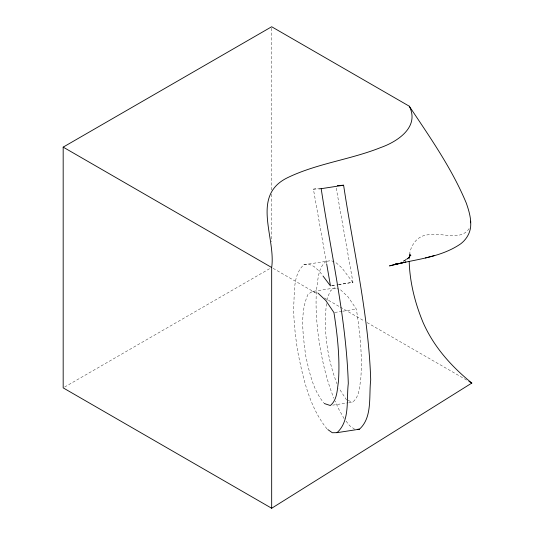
<?xml version="1.0" encoding="UTF-8"?>
<svg xmlns="http://www.w3.org/2000/svg" width="535" height="535" viewBox="0 0 535 535"><rect width="100%" height="100%" fill="white"/><g stroke="black" fill="none" stroke-linecap="round" stroke-linejoin="round"><path stroke-width="0.4" stroke-dasharray="2.67 2.01" d="M409.221 259.261C408.901 248.039 415.722 235.801 427.873 234.805C440.827 231.889 460.829 241.88 469.322 228.298M409.583 255.061L409.221 258.01L410.004 254.125L409.355 256.974L410.566 253.416L409.355 256.974M326.497 303.572C323.294 330.543 327.246 358.417 336.97 383.749M326.999 300.309L327.373 297.868L330.476 290.746L334.85 287.984L336.435 288.465M338.474 284.707L352.96 282.306L336.094 187.324M409.623 256.158L408.352 258.786L410.485 255.222L406.399 259.91L411.074 255.108L408.586 257.616M352.879 282.48L341.925 267.915L336.361 262.979L331.185 260.612L303.813 264.745C292.458 275.371 294.899 293.16 293.575 307.337C293.795 322.625 295.514 337.832 297.995 352.906C303.372 379.509 309.758 407.556 327.193 429.123M326.216 261.281C317.797 267.955 318.131 279.825 316.526 289.482C315.476 304.355 316.319 319.261 318.118 334.041C320.993 355.895 325.628 377.67 333.847 398.174M348.746 402.681L352.746 402.066C359.687 396.455 359.54 386.35 360.817 378.258C362.483 355.12 359.888 331.967 356.363 309.116L348.111 296.938L340.4 289.656L337.231 288.699M408.84 257.368L406.326 259.535L409.175 257.362L403.243 261.327L406.413 259.462L400.815 262.29M334.85 287.984L312.447 291.448L308.073 294.21C299.52 313.263 303.178 335.311 305.625 355.427C309.364 371.912 312.694 389.393 323.749 402.815M64.615 387.046L270.228 268.336M326.537 263.106L313.403 189.156L318.205 188.414M331.352 285.643L335.351 285.028M338.555 284.533L352.96 282.306M332.075 285.697L337.672 284.827M334.756 312.453L341.959 311.343M342.761 311.216L356.363 309.116M332.743 405.156L347.944 402.808M303.813 264.745L308.782 264.076L313.958 266.443L319.522 271.372L322.505 275.351M313.403 189.156L318.084 188.875M312.447 291.448L317.201 292.879M348.158 400.548L352.746 402.066M273.117 268.336L317.195 293.782M324.417 297.955L339.591 306.715M340.313 307.137L364.161 320.9M367.05 322.572L466.767 380.138M354.712 429.264L349.596 425.659L345.617 420.55M346.627 400.04L338.929 388.196M344.125 418.631L338.361 408.439L335.137 401.11M271.673 28.181L271.673 190.119M271.673 194.192L271.673 241.706"/><path stroke-width="0.8" d="M409.195 261.488C409.803 282.386 415.046 303.104 423.031 322.371A79.514 45.91 60 0 0 432.394 339.999C442.833 356.571 456.669 370.755 471.823 383.06L271.673 508.25L63.177 387.875L63.177 147.125L271.673 26.75L409.275 106.198C430.006 137.348 451.794 168.318 466.259 203.019C468.941 210.676 471.368 218.728 470.626 226.934C469.877 233.668 466.099 239.667 460.789 243.766C439.91 258.231 413.267 259.355 389.5 265.895L405.871 262.05L394.048 264.584L395.519 264.129M271.673 508.25L271.673 267.5C276.067 237.56 250.44 195.696 287.542 177.7C317.115 163.382 350.405 159.684 380.806 147.513C397.558 141.601 419.921 126.902 409.275 106.198M470.499 222.794L470.686 221.136M327.828 429.572L332.309 432.728L337.01 432.668C350.258 420.858 346.332 399.324 348.298 383.481C346.219 317.817 330.924 253.456 321.201 188.681L318.86 188.828M337.01 432.668L359.413 429.204C372.668 417.4 368.742 395.86 370.708 380.017C368.622 314.359 353.327 249.992 343.61 185.224L337.364 185.598M396.134 264.002L394.756 264.504L397.719 263.474M425.439 257.957L434.246 255.623M321.201 188.681L343.61 185.224M357.848 429.224L359.413 429.204M324.217 403.504L330.342 405.523C337.277 399.919 337.137 389.808 338.414 381.722C340.079 358.584 337.478 335.425 333.954 312.58L325.708 300.402L317.997 293.12M63.177 147.125L271.673 267.5M468.934 381.395L471.823 383.06M323.006 276.013L330.476 285.944L326.678 263.915"/></g></svg>
